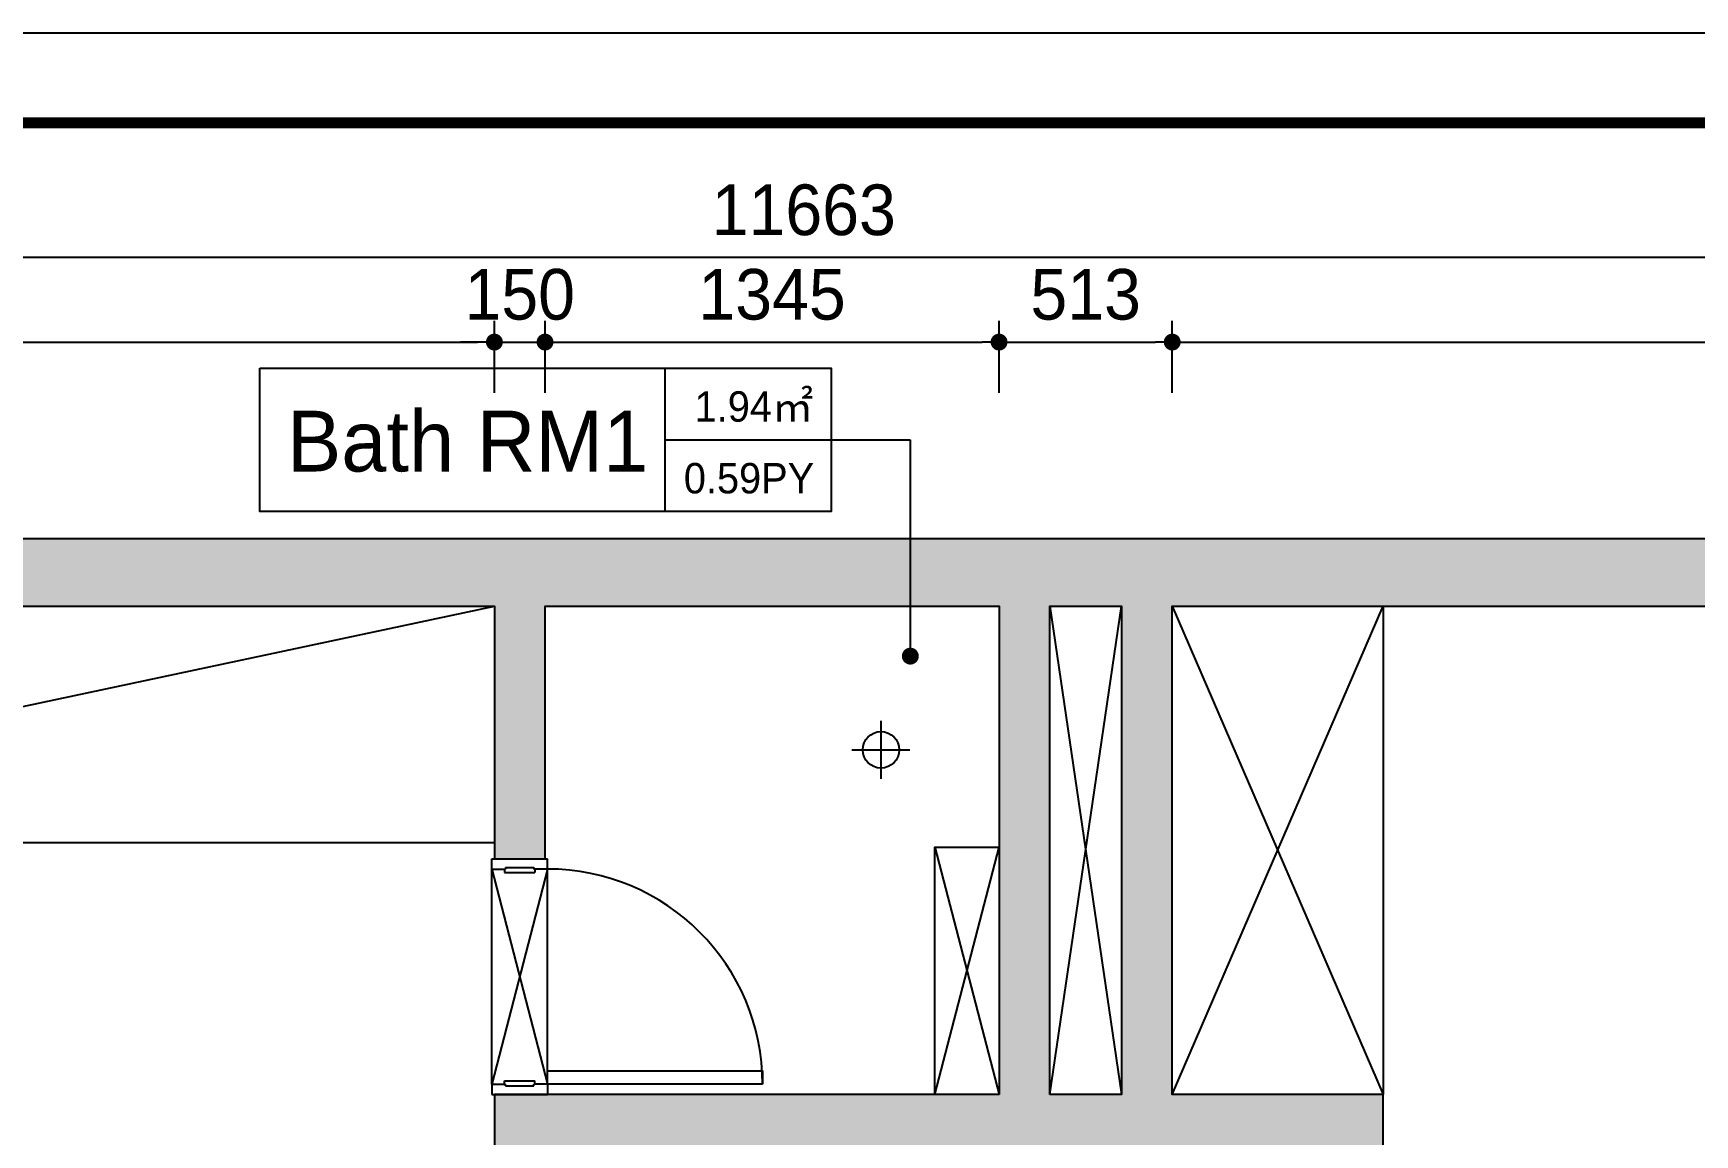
# Model space of a CAD drawing. Header units: millimetres. Extents: x 0 to 400063, y 963 to 238763.
# Drawn here: x 74256 to 79178, y 121634 to 124894 of the extents above; entities that cross this region are included whole.
import ezdxf
from ezdxf.enums import TextEntityAlignment as Align

# ---------------------------------------------------------------- set-up
doc = ezdxf.new("R2010")
doc.units = ezdxf.units.MM
doc.header["$LTSCALE"] = 40
doc.header["$PDMODE"] = 34
doc.layers.get('Defpoints').update_dxf_attribs({"color": 249})
doc.layers.add('.', color=7, linetype='Continuous', lineweight=13)
for name, color, linetype in [('2sec', 2, 'Continuous'), ('3TI-CE-LIGHT', 6, 'Continuous'), ('4LEA', 4, 'Continuous'), ('DIM', 8, 'Continuous'), ('DOOR', 4, 'Continuous'), ('DOOR-FRAME', 4, 'Continuous'), ('DWG', 7, 'Continuous'), ('GPG-TEXT', 3, 'Continuous'), ('SOL253', 253, 'Continuous'), ('도면층8', 253, 'Continuous')]:
    doc.layers.add(name, color=color, linetype=linetype)
doc.styles.add('GHS', font='stylu.ttf')
doc.styles.add('HY울릉도L', font='HYWULM.TTF')
doc.styles.add('울릉도 L', font='HYWULM.TTF')
doc.dimstyles.new('황금손50', dxfattribs={"dimscale": 50, "dimtxt": 3, "dimasz": 1, "dimexe": 1.25, "dimexo": 2, "dimgap": 1.25, "dimtad": 1, "dimdec": 0, "dimzin": 9, "dimtxsty": '울릉도 L', "dimblk": 'DOT', "dimcen": 2.5, "dimclrd": 1, "dimclre": 1, "dimadec": 0, "dimazin": 0, "dimtfac": 1, "dimtdec": 0, "dimtix": 1, "dimtmove": 0, "dimatfit": 2, "dimldrblk": 'DOT', "dimfxl": 0, "dimarcsym": 0})

# ---------------------------------------------------------------- blocks, each defined once
blk = doc.blocks.new('_Dot')
at = {"color": 0, "lineweight": -2}
blk.add_line((-0.5, 0), (-1, 0), dxfattribs=at)
at = {"color": 0, "const_width": 0.5}
blk.add_lwpolyline([(-0.25, 0, 1), (0.25, 0, 1)], format="xyb", close=True, dxfattribs=at)
blk = doc.blocks.new('*D123')
at = {"layer": 'Defpoints', "color": 0}
for p in [(75621.8, 123980.2), (72326.8, 123730.2), (75621.8, 123730.2)]:
    blk.add_point(p, dxfattribs=at)
at = {"layer": 'DIM', "color": 1, "lineweight": -2}
for p, q in [((72326.8, 123830.2), (72326.8, 124042.7)), ((75621.8, 123830.2), (75621.8, 124042.7)), ((72376.8, 123980.2), (75571.8, 123980.2))]:
    blk.add_line(p, q, dxfattribs=at)
at = {"layer": 'DIM', "color": 1, "lineweight": -2, "xscale": 50, "yscale": 50, "zscale": 50, "rotation": 180}
blk.add_blockref('_Dot', (72326.8, 123980.2), dxfattribs=at)
at = {"layer": 'DIM', "color": 1, "lineweight": -2, "xscale": 50, "yscale": 50, "zscale": 50}
blk.add_blockref('_Dot', (75621.8, 123980.2), dxfattribs=at)
at = {"layer": 'DIM', "color": 1, "insert": (73974.3, 124120.8), "char_height": 150, "attachment_point": 5, "style": '울릉도 L'}
blk.add_mtext('3295', dxfattribs=at)
blk = doc.blocks.new('*D124')
at = {"layer": 'Defpoints', "color": 0}
for p in [(75771.8, 123980.2), (75621.8, 123730.2), (75771.8, 123730.2)]:
    blk.add_point(p, dxfattribs=at)
at = {"layer": 'DIM', "color": 1, "lineweight": -2}
for p, q in [((75621.8, 123830.2), (75621.8, 124042.7)), ((75771.8, 123830.2), (75771.8, 124042.7)), ((75571.8, 123980.2), (75521.8, 123980.2)), ((75621.8, 123980.2), (75771.8, 123980.2)), ((75821.8, 123980.2), (75871.8, 123980.2))]:
    blk.add_line(p, q, dxfattribs=at)
at = {"layer": 'DIM', "color": 1, "lineweight": -2, "xscale": 50, "yscale": 50, "zscale": 50}
blk.add_blockref('_Dot', (75621.8, 123980.2), dxfattribs=at)
at = {"layer": 'DIM', "color": 1, "lineweight": -2, "xscale": 50, "yscale": 50, "zscale": 50, "rotation": 180}
blk.add_blockref('_Dot', (75771.8, 123980.2), dxfattribs=at)
at = {"layer": 'DIM', "color": 1, "insert": (75696.8, 124120.7), "char_height": 150, "attachment_point": 5, "style": '울릉도 L'}
blk.add_mtext('150', dxfattribs=at)
blk = doc.blocks.new('*D125')
at = {"layer": 'Defpoints', "color": 0}
for p in [(77116.8, 123980.2), (75771.8, 123730.2), (77116.8, 123730.2)]:
    blk.add_point(p, dxfattribs=at)
at = {"layer": 'DIM', "color": 1, "lineweight": -2}
for p, q in [((75771.8, 123830.2), (75771.8, 124042.7)), ((77116.8, 123830.2), (77116.8, 124042.7)), ((75821.8, 123980.2), (77066.8, 123980.2))]:
    blk.add_line(p, q, dxfattribs=at)
at = {"layer": 'DIM', "color": 1, "lineweight": -2, "xscale": 50, "yscale": 50, "zscale": 50, "rotation": 180}
blk.add_blockref('_Dot', (75771.8, 123980.2), dxfattribs=at)
at = {"layer": 'DIM', "color": 1, "lineweight": -2, "xscale": 50, "yscale": 50, "zscale": 50}
blk.add_blockref('_Dot', (77116.8, 123980.2), dxfattribs=at)
at = {"layer": 'DIM', "color": 1, "insert": (76444.3, 124120.7), "char_height": 150, "attachment_point": 5, "style": '울릉도 L'}
blk.add_mtext('1345', dxfattribs=at)
blk = doc.blocks.new('*D126')
at = {"layer": 'Defpoints', "color": 0}
for p in [(77629.8, 123980.2), (77116.8, 123730.2), (77629.8, 123730.2)]:
    blk.add_point(p, dxfattribs=at)
at = {"layer": 'DIM', "color": 1, "lineweight": -2}
for p, q in [((77116.8, 123830.2), (77116.8, 124042.7)), ((77629.8, 123830.2), (77629.8, 124042.7)), ((77166.8, 123980.2), (77579.8, 123980.2))]:
    blk.add_line(p, q, dxfattribs=at)
at = {"layer": 'DIM', "color": 1, "lineweight": -2, "xscale": 50, "yscale": 50, "zscale": 50, "rotation": 180}
blk.add_blockref('_Dot', (77116.8, 123980.2), dxfattribs=at)
at = {"layer": 'DIM', "color": 1, "lineweight": -2, "xscale": 50, "yscale": 50, "zscale": 50}
blk.add_blockref('_Dot', (77629.8, 123980.2), dxfattribs=at)
at = {"layer": 'DIM', "color": 1, "insert": (77373.3, 124120.7), "char_height": 150, "attachment_point": 5, "style": '울릉도 L'}
blk.add_mtext('513', dxfattribs=at)
blk = doc.blocks.new('*D127')
at = {"layer": 'Defpoints', "color": 0}
for p in [(82369.8, 123980.2), (77629.8, 123730.2), (82369.8, 123730.2)]:
    blk.add_point(p, dxfattribs=at)
at = {"layer": 'DIM', "color": 1, "lineweight": -2}
for p, q in [((77629.8, 123830.2), (77629.8, 124042.7)), ((82369.8, 123830.2), (82369.8, 124042.7)), ((77679.8, 123980.2), (82319.8, 123980.2))]:
    blk.add_line(p, q, dxfattribs=at)
at = {"layer": 'DIM', "color": 1, "lineweight": -2, "xscale": 50, "yscale": 50, "zscale": 50, "rotation": 180}
blk.add_blockref('_Dot', (77629.8, 123980.2), dxfattribs=at)
at = {"layer": 'DIM', "color": 1, "lineweight": -2, "xscale": 50, "yscale": 50, "zscale": 50}
blk.add_blockref('_Dot', (82369.8, 123980.2), dxfattribs=at)
at = {"layer": 'DIM', "color": 1, "insert": (79999.8, 124120.7), "char_height": 150, "attachment_point": 5, "style": '울릉도 L'}
blk.add_mtext('4740', dxfattribs=at)
blk = doc.blocks.new('*D128')
at = {"layer": 'Defpoints', "color": 0}
for p in [(70706.8, 124230.2), (70706.8, 123730.2), (82369.8, 123730.2)]:
    blk.add_point(p, dxfattribs=at)
at = {"layer": 'DIM', "color": 1, "lineweight": -2}
for p, q in [((70706.8, 123830.2), (70706.8, 124292.7)), ((82369.8, 123830.2), (82369.8, 124292.7)), ((82319.8, 124230.2), (70756.8, 124230.2))]:
    blk.add_line(p, q, dxfattribs=at)
at = {"layer": 'DIM', "color": 1, "lineweight": -2, "xscale": 50, "yscale": 50, "zscale": 50, "rotation": 180}
blk.add_blockref('_Dot', (70706.8, 124230.2), dxfattribs=at)
at = {"layer": 'DIM', "color": 1, "lineweight": -2, "xscale": 50, "yscale": 50, "zscale": 50}
blk.add_blockref('_Dot', (82369.8, 124230.2), dxfattribs=at)
at = {"layer": 'DIM', "color": 1, "insert": (76538.3, 124370.8), "char_height": 150, "attachment_point": 5, "style": '울릉도 L'}
blk.add_mtext('11663', dxfattribs=at)

msp = doc.modelspace()

# ---------------------------------------------------------------- hatches: boundary and pattern name
at = {"layer": '.'}
h = msp.add_hatch(color=251, dxfattribs=at)
h.dxf.hatch_style = 1
h.paths.add_polyline_path([(80986.6, 114767.2), (80526.6, 114767.2), (80526.6, 115409.2), (80326.6, 115409.2), (80326.6, 114822.2), (77620.8, 114822.2), (77620.8, 116297.2), (77466.6, 116297.2), (77465.8, 114822.2), (77070.8, 114822.2), (77070.8, 114622.2), (80779.6, 114622.2), (80779.6, 113259.2), (81939.6, 113259.2), (81939.6, 113947.2), (81816.6, 113947.2), (81816.6, 113382.2), (80986.6, 113382.2)])
h.paths.add_polyline_path([(76108.8, 114822.2), (70855.8, 114822.2), (70855.8, 115385.2), (70655.8, 115293), (70655.8, 114622.2), (76108.8, 114622.2)])
h.paths.add_polyline_path([(70975.8, 118932.2), (70898.8, 118932.2), (70898.8, 118994.2), (70698.8, 118994.2), (70697.5, 118749.2), (70855.8, 118732.2), (70975.8, 118732.2)])
h.paths.add_polyline_path([(75776.8, 118932.2), (72326.8, 118932.2), (72326.8, 119182.2), (72126.8, 119182.2), (72126.8, 118932.2), (72008.8, 118932.2), (72008.8, 118732.2), (75776.8, 118732.2)])
h.paths.add_polyline_path([(70706.8, 122849.8), (70506.8, 122849.8), (70506.8, 121396.2), (70698.8, 121396.2), (70698.8, 121334.2), (70898.8, 121334.2), (70898.8, 121396.2), (72126.8, 121396.2), (72126.8, 121282.2), (72326.8, 121282.2), (72326.8, 121595.2), (70706.8, 121595.2)], flags=17)
h.paths.add_polyline_path([(82594.8, 123398.2), (72326.8, 123398.2), (72326.8, 123480.2), (70506.8, 123480.2), (70506.8, 122849.8), (70706.8, 122849.8), (70706.8, 123280.2), (72176.8, 123280.2), (72176.8, 122320.2), (72326.8, 122320.2), (72326.8, 123198.2), (75621.8, 123198.2), (75621.8, 122450.2), (75771.8, 122450.2), (75771.8, 123198.2), (77116.8, 123198.2), (77116.8, 121753.2), (75621.8, 121753.2), (75621.8, 119821.2), (75776.8, 119821.2), (75776.8, 119957.2), (75791.8, 119957.2), (75791.8, 120107.2), (75776.8, 120107.2), (75776.8, 121557.2), (78111.8, 121557.2), (78111.8, 120107.2), (76591.8, 120107.2), (76591.8, 119957.2), (78266.8, 119957.2), (78266.8, 120113.2), (78254.8, 120113.2), (78254.8, 121753.2), (77629.8, 121753.2), (77629.8, 123198.2), (82369.8, 123198.2), (82369.8, 122488.2), (82594.8, 122488.2)])
h.paths.add_polyline_path([(77266.8, 123198.2), (77479.8, 123198.2), (77479.8, 121753.2), (77266.8, 121753.2)], flags=16)
h.paths.add_polyline_path([(82594.8, 120113.2), (79169.8, 120113.2), (79169.8, 119957.2), (82394.8, 119957.2), (82394.8, 119707.2), (82594.8, 119707.2)])
h.paths.add_polyline_path([(80603.3, 117382.2), (77465.8, 117382.2), (77465.8, 117197.2), (77620.8, 117197.2), (77620.8, 117222.2), (80326.6, 117222.2), (80326.6, 116589.2), (80526.6, 116589.2), (80526.6, 117222.2), (80603.3, 117222.2)])
h.paths.add_polyline_path([(82594.8, 117637.2), (82394.8, 117637.2), (82394.8, 117382.2), (81398.3, 117382.2), (81398.3, 117222.2), (81586.6, 117222.2), (81586.6, 116622.2), (82594.8, 116622.2)])
h.paths.add_polyline_path([(81775.8, 117222.2), (82394.8, 117222.2), (82394.8, 116822.2), (81775.8, 116822.2)], flags=16)

# ---------------------------------------------------------------- linework, layer by layer
at = {"layer": '2sec'}
for points in [[(77116.8, 121753.2), (75621.8, 121753.2), (75621.8, 119821.2), (75776.8, 119821.2), (75776.8, 119957.2), (75791.8, 119957.2), (75791.8, 120107.2), (75776.8, 120107.2), (75776.8, 121557.2), (78111.8, 121557.2), (78111.8, 120107.2), (76591.8, 120107.2), (76591.8, 119957.2), (78266.8, 119957.2), (78266.8, 120113.2), (78254.8, 120113.2), (78254.8, 121753.2), (77629.8, 121753.2), (77629.8, 123198.2), (82369.8, 123198.2), (82369.8, 122488.2), (82594.8, 122488.2), (82594.8, 123398.2), (72326.8, 123398.2)], [(72326.8, 123198.2), (75621.8, 123198.2), (75621.8, 122450.2), (75771.8, 122450.2), (75771.8, 123198.2), (77116.8, 123198.2), (77116.8, 121753.2)]]:
    msp.add_lwpolyline(points, dxfattribs=at)
msp.add_lwpolyline([(77266.8, 121753.2), (77266.8, 123198.2), (77479.8, 123198.2), (77479.8, 121753.2)], close=True, dxfattribs=at)
at = {"layer": '3TI-CE-LIGHT'}
for p, q in [((72326.8, 122498.2), (75621.8, 123198.2)), ((77629.8, 121753.2), (78254.8, 123198.2)), ((77629.8, 123198.2), (78254.8, 121753.2)), ((76926.8, 121753.2), (77116.8, 122485.2)), ((76926.8, 122485.2), (77116.8, 121753.2))]:
    msp.add_line(p, q, dxfattribs=at)
for points in [[(75621.8, 122498.2), (72326.8, 122498.2), (72326.8, 123198.2), (75621.8, 123198.2)], [(78254.8, 121753.2), (77629.8, 121753.2), (77629.8, 123198.2), (78254.8, 123198.2)], [(77116.8, 121753.2), (76926.8, 121753.2), (76926.8, 122485.2), (77116.8, 122485.2)]]:
    msp.add_lwpolyline(points, close=True, dxfattribs=at)
msp.add_circle((76766.8, 122773.2), 54, dxfattribs=at)
at = {"layer": '4LEA', "color": 1}
for p, q in [((75614.3, 122420.2), (75779.3, 121783.2)), ((75779.3, 122420.2), (75614.3, 121783.2))]:
    msp.add_line(p, q, dxfattribs=at)
at = {"layer": '4LEA', "color": 0}
for p, q in [((75614.3, 121783.2), (75614.3, 122420.2)), ((75779.3, 121783.2), (75779.3, 122420.2))]:
    msp.add_line(p, q, dxfattribs=at)
at = {"layer": 'Defpoints', "color": 9}
msp.add_lwpolyline([(86729.9, 124894.5), (66371.6, 124894.5), (66371.6, 110534.2), (86729.9, 110534.2)], close=True, dxfattribs=at)
at = {"layer": 'Defpoints'}
msp.add_lwpolyline([(66858.2, 124629), (86243.3, 124629), (86243.3, 112110.4), (66858.2, 112110.4)], close=True, dxfattribs=at)
at = {"layer": 'DOOR', "color": 5}
msp.add_arc((75779.3, 121783.2), 637, 360, 90, dxfattribs=at)
at = {"layer": 'DOOR-FRAME', "linetype": 'Continuous'}
for p, q in [((75614.3, 122450.2), (75779.3, 122450.2)), ((75614.3, 122420.2), (75614.3, 122450.2)), ((75614.3, 122420.2), (75654.8, 122420.2)), ((75651.8, 122420.2), (75651.8, 122410.2)), ((75654.8, 122425.2), (75654.8, 122420.2)), ((75654.8, 122425.2), (75738.8, 122425.2)), ((75738.8, 122425.2), (75738.8, 122420.2)), ((75779.3, 122420.2), (75738.8, 122420.2)), ((75741.8, 122420.2), (75741.8, 122410.2)), ((75779.3, 122420.2), (75779.3, 122450.2)), ((75651.8, 122410.2), (75741.8, 122410.2)), ((75614.3, 121783.2), (75654.8, 121783.2)), ((75614.3, 121783.2), (75614.3, 121753.2)), ((75651.8, 121793.2), (75741.8, 121793.2)), ((75651.8, 121783.2), (75651.8, 121793.2)), ((75654.8, 121778.2), (75654.8, 121783.2)), ((75654.8, 121778.2), (75738.8, 121778.2)), ((75738.8, 121778.2), (75738.8, 121783.2)), ((75779.3, 121783.2), (75738.8, 121783.2)), ((75741.8, 121783.2), (75741.8, 121793.2)), ((75779.3, 121783.2), (75779.3, 121753.2)), ((75614.3, 121753.2), (75779.3, 121753.2))]:
    msp.add_line(p, q, dxfattribs=at)
msp.add_lwpolyline([(76416.3, 121783.2), (75779.3, 121783.2), (75779.3, 121823.2), (76416.3, 121823.2)], close=True, dxfattribs=at)
at = {"layer": 'DWG', "color": 2, "const_width": 32.4}
msp.add_lwpolyline([(66858.2, 124629), (86243.3, 124629)], dxfattribs=at)
at = {"layer": 'SOL253'}
for p, q in [((76127.2, 123478.2), (76127.2, 123902.7)), ((76127.2, 123690.5), (76619.9, 123690.5)), ((76619.9, 123690.5), (76853.9, 123690.5)), ((76853.9, 123690.5), (76853.9, 123050.5))]:
    msp.add_line(p, q, dxfattribs=at)
msp.add_lwpolyline([(74927.2, 123902.7), (76619.9, 123902.7), (76619.9, 123478.2), (74927.2, 123478.2)], close=True, dxfattribs=at)
at = {"layer": 'SOL253', "const_width": 25}
msp.add_lwpolyline([(76853.9, 123038, -1), (76853.9, 123063, -1)], format="xyb", close=True, dxfattribs=at)
at = {"layer": '도면층8'}
for p, q in [((77266.8, 121753.2), (77479.8, 123198.2)), ((77266.8, 123198.2), (77479.8, 121753.2)), ((76766.8, 122859.1), (76766.8, 122687.3)), ((76680.9, 122773.2), (76852.6, 122773.2))]:
    msp.add_line(p, q, dxfattribs=at)

# ---------------------------------------------------------------- texts
at = {"layer": 'GPG-TEXT'}
for s, height, style, p in [('1.94㎡', 90, 'HY울릉도L', (76390.9, 123744.6)), ('Bath RM1', 180, 'GHS', (75542.7, 123597.1)), ('0.59PY', 90, 'HY울릉도L', (76376, 123532.3))]:
    msp.add_text(s, height=height, dxfattribs=dict(at, style=style)).set_placement(p, align=Align.CENTER)

# ---------------------------------------------------------------- dimensions: what is measured, and where the dimension line sits
at = {"layer": 'DIM'}
for base, p1, p2, picture, middle in [((70706.8, 124230.2), (82369.8, 123730.2), (70706.8, 123730.2), '*D128', (76538.3, 124370.8)), ((75621.8, 123980.2), (72326.8, 123730.2), (75621.8, 123730.2), '*D123', (73974.3, 124120.8)), ((75771.8, 123980.2), (75621.8, 123730.2), (75771.8, 123730.2), '*D124', (75696.8, 124120.7)), ((77116.8, 123980.2), (75771.8, 123730.2), (77116.8, 123730.2), '*D125', (76444.3, 124120.7)), ((77629.8, 123980.2), (77116.8, 123730.2), (77629.8, 123730.2), '*D126', (77373.3, 124120.7)), ((82369.8, 123980.2), (77629.8, 123730.2), (82369.8, 123730.2), '*D127', (79999.8, 124120.7))]:
    dim = msp.add_linear_dim(base=base, p1=p1, p2=p2, dimstyle='황금손50', override={"dimclrt": 1}, dxfattribs=at)
    dim.commit()
    dim.dimension.update_dxf_attribs({"geometry": picture, "text_midpoint": middle})

doc.saveas('drawing.dxf')
